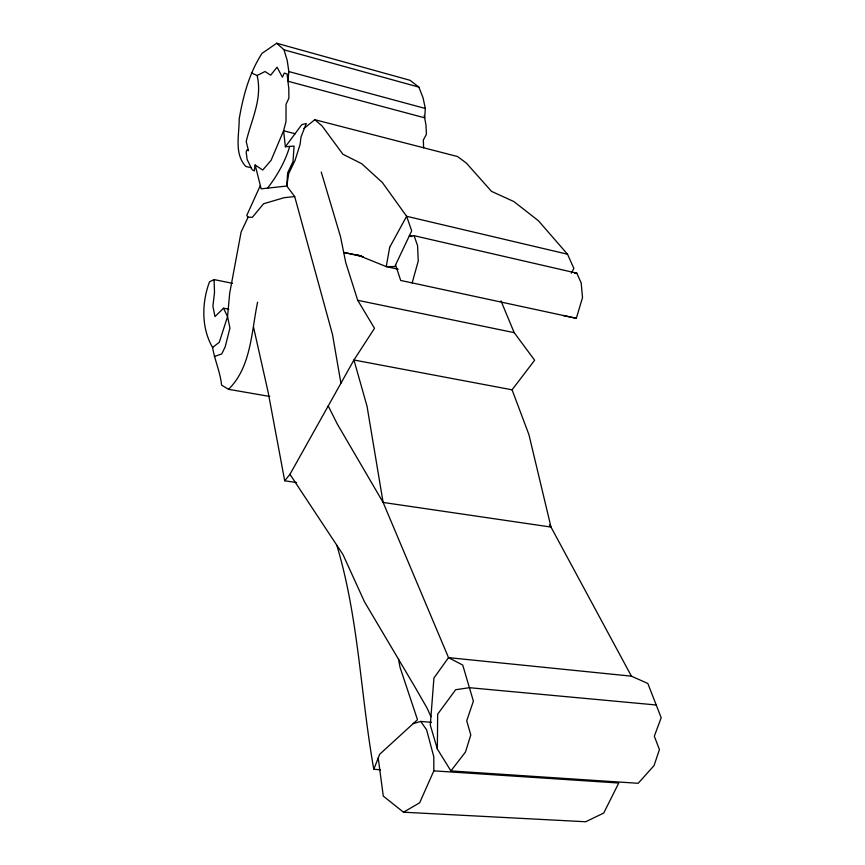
<?xml version="1.0" encoding="UTF-8"?>
<svg xmlns="http://www.w3.org/2000/svg" width="865" height="865" viewBox="0 0 865 865"><rect width="100%" height="100%" fill="white"/><g stroke="black" fill="none" stroke-linecap="round" stroke-linejoin="round"><path stroke-width="1.3" d="M437.366 749.058L430.294 725.108L433.927 678.019L448.524 657.638L631.428 676.171L647.831 683.469L661.184 717.745L654.318 736.191L659.433 749.587L654.027 765.633L638.165 783.29L450.914 770.92L437.366 749.058L437.658 714.187L455.66 689.719L469.414 687.697L656.211 704.986M276.703 43.25L410.01 80.294L418.876 87.116L423.039 97.756L425.331 108.482L424.661 117.824L287.937 81.245L288.834 71.557L287.245 60.604L284.044 49.835L276.703 43.25L261.998 53.381C249.228 73.179 243.097 96.047 239.183 119.046C239.335 134.659 233.896 153.689 245.822 166.469L251.164 167.702M257.1 75.504L265.025 71.514L270.648 75.19L277.049 67.21L282.423 77.18L284.271 73.114L287.072 73.893L288.813 88.641L288.878 98.188L286.034 104.308L286.012 121.543L283.579 130.799L271.08 160.328L262.722 170.037L255.164 165.01L254.299 170.956L252.115 169.637L247.141 159.538L246.147 151.905L247.152 149.699L248.504 150.759L246.201 141.546C251.369 119.716 262.679 98.697 257.1 75.504L251.466 72.93M232.501 283.342L214.088 279.579L209.503 281.849C201.675 302.685 201.242 327.965 212.595 347.492C214.671 360.272 220.315 372.112 221.581 385.109L228.522 389.315C251.261 367.084 251.401 331.598 257.586 302.209M395.565 264.917L400.69 280.476L412.173 282.898L418.249 260.992L417.568 245.66L414.097 235.702L409.264 236.004L411.891 236.61M563.039 315.476L576.339 318.298L582.513 297.592L581.172 282.877L576.825 273.178L414.097 235.702M289.71 146.423C285.18 161.582 277.243 175.681 267.545 188.138M255.164 165.01L261.165 188.84L286.78 186.029L287.645 172.838L292.997 161.701L294.089 146.077L285.385 146.758L301.798 124.614L306.286 123.511L301.02 136.94L300.068 144.498L295.019 160.468L288.672 173.67L286.78 186.029L294.684 196.539L332.484 334.42L340.929 383.249M260.333 185.532L246.72 215.504L248.125 217.137L252.321 217.342L263.598 203.751L284.066 197.707L294.684 196.539M380.524 769.753L373.799 769.309L379.681 754.269L417.481 719.691L399.987 667.185L398.56 659.335M413.211 723.605L420.747 721.442L426.618 729.865L433.787 756.745L433.841 770.856L419.633 802.817L403.512 812.203L383.282 796.114L378.221 758M248.125 217.137L241.108 232.036L229.701 293.192L227.549 316.622L219.288 342.27L212.595 347.492M571.268 273.243L573.884 268.431L567.516 254.224L538.376 220.705L513.842 201.545L491.515 191.37L466.343 163.074L457.553 156.543L314.828 119.694L303.918 128.474M296.673 482.562L284.704 480.789L289.959 474.312L353.936 360.002L374.513 328.311L357.71 300.296L345.773 262.711L340.529 236.751L321.25 172.038M631.428 676.171L550.994 527.066L528.926 434.63L512.069 389.812L534.646 360.229L514.199 332.657L500.986 300.901M450.914 770.92L465.489 752.009L470.787 734.926L466.711 720.794L473.382 701.137L462.732 665.066L448.524 657.638L383.119 502.446L337.339 424.099L328.224 405.945M228.792 309.216L223.516 308.189L214.974 316.568L212.909 306.296L214.509 292.446L214.088 279.579M214.358 356.521L221.732 353.926L225.17 346.908L229.939 328.084L227.549 316.622L223.516 308.189M574.598 273.21L576.825 273.178M403.512 812.203L585.681 821.75L603.727 813.046L618.756 783.02L433.841 770.856M420.747 721.442L431.494 722.307M228.522 389.315L269.804 396.462M361.548 255.899L343.697 252.45L363.408 256.797M512.069 389.812L353.936 360.002L367.041 406.269L383.119 502.446L550.994 527.066L549.405 524.882M357.71 300.296L514.199 332.657M412.173 282.898L576.339 318.298M398.116 269.199L386.244 266.604L357.613 255.034M567.516 254.224L406.626 216.293L382.427 182.602L361.819 163.777L342.886 154.219L322.158 126.041L314.828 119.694M295.289 133.751L283.579 130.799L285.385 146.758M288.834 71.557L425.331 108.482M284.044 49.835L418.876 87.116M289.959 474.312L342.94 554.497L364.479 601.802L415.049 687.167L427.126 708.197L430.943 716.62M336.788 545.188C358.737 618.183 360.532 694.703 373.799 769.309M253.596 327.403L268.215 392.537L284.704 480.789M424.228 115.423L425.969 125.047L426.413 134.302L423.32 140.076L423.623 147.785M389.672 247.304L386.244 266.604L394.775 266.571L411.697 230.869L406.626 216.293L389.672 247.304"/></g></svg>
